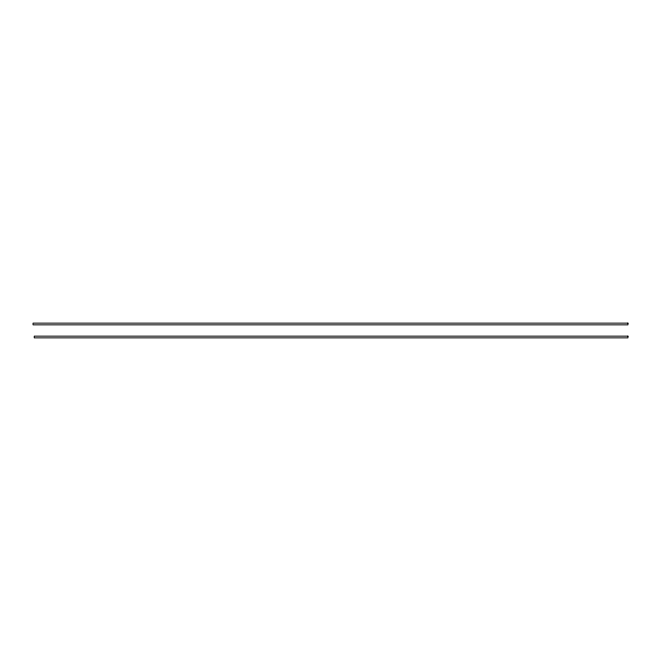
<?xml version="1.0" encoding="UTF-8"?>
<svg xmlns="http://www.w3.org/2000/svg" width="661" height="661" viewBox="0 0 661 661"><rect width="100%" height="100%" fill="white"/><g stroke="black" fill="none" stroke-linecap="round" stroke-linejoin="round"><path stroke-width="0.99" d="M627.95 323.13L33.05 323.13L33.05 324.857L627.95 324.857L627.95 323.13M627.95 336.143L34.248 336.143L34.248 337.87L627.95 337.87L627.95 336.143"/></g></svg>
